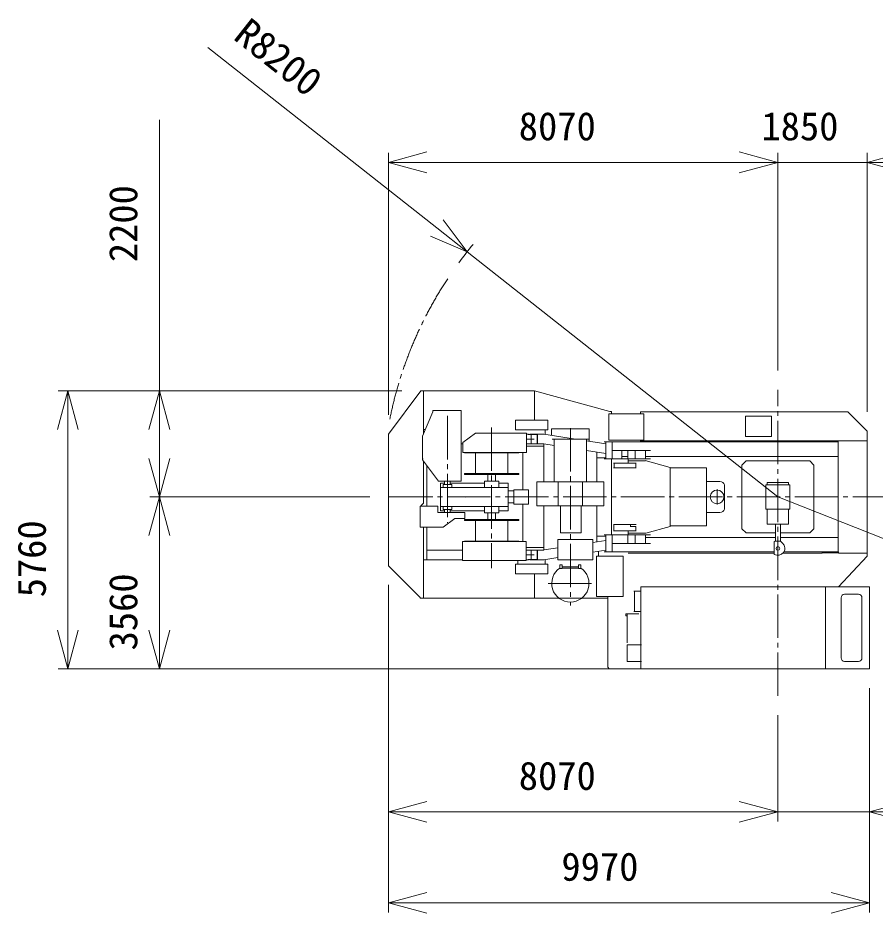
# Model space of a CAD drawing. Units: millimetres, scale not verified. Extents: x -35305 to 35349, y -48327 to 51747.
# Drawn here: x -35305 to -17548, y 29715 to 48263 of the extents above; entities that cross this region are included whole.
import ezdxf
from ezdxf.enums import TextEntityAlignment as Align

# ---------------------------------------------------------------- set-up
doc = ezdxf.new("R2010")
doc.units = ezdxf.units.MM
doc.header["$LTSCALE"] = 100
doc.linetypes.add('CHAIN2', pattern=[12, 9, -1, 1, -1])
for name, color, linetype, lineweight in [('0-1_10 常用実線', 3, 'Continuous', 18), ('0-3_12 常用一点鎖線', 3, 'CHAIN2', 18), ('0-4_05 寸法', 7, 'Continuous', 18)]:
    doc.layers.add(name, color=color, linetype=linetype, lineweight=lineweight)
doc.styles.add('ＭＳ ゴシック', font='')
doc.styles.get('ＭＳ ゴシック').set_extended_font_data('MS Gothic')

msp = doc.modelspace()

# ---------------------------------------------------------------- linework, layer by layer
at = {"layer": '0-1_10 常用実線'}
for p, q in [((-26954.8, 40537.3), (-27630.8, 39637.3)), ((-26954.8, 40537.3), (-24600.8, 40537.3)), ((-26904.8, 40537.3), (-26904.8, 39635.7)), ((-23043.9, 40107.3), (-24600.8, 40537.3)), ((-24600.8, 39931.3), (-24600.8, 40537.3)), ((-26920.8, 39597.3), (-26710.8, 40101.3)), ((-26710.8, 40128.3), (-26120.8, 40128.3)), ((-26710.8, 40128.3), (-26710.8, 40101.3)), ((-26120.8, 38667.3), (-26120.8, 40128.3)), ((-23065.8, 40062.8), (-22335.8, 40062.8)), ((-23065.8, 39512.8), (-23065.8, 40062.8)), ((-23010.8, 40107.3), (-23043.9, 40107.3)), ((-23010.8, 40062.8), (-23010.8, 40107.3)), ((-22410.8, 40102.8), (-18110.8, 40102.8)), ((-22410.8, 40062.8), (-22410.8, 40102.8)), ((-22335.8, 39512.8), (-22335.8, 40062.8)), ((-18110.8, 40102.8), (-17710.8, 39702.8)), ((-24995.8, 39731.3), (-24995.8, 39931.3)), ((-19690.8, 40012.8), (-20230.8, 40012.8)), ((-20230.8, 40012.8), (-20230.8, 39592.8)), ((-19690.8, 40012.8), (-19690.8, 39592.8)), ((-26904.8, 39736.3), (-26862.8, 39736.3)), ((-24995.8, 39731.3), (-24325.8, 39731.3)), ((-24380.8, 39632.9), (-24380.8, 39731.3)), ((-24250.8, 39751.3), (-24250.8, 39612.8)), ((-24250.8, 39751.3), (-23470.8, 39751.3)), ((-23470.8, 39751.3), (-23470.8, 39492.3)), ((-17710.8, 37172.8), (-17710.8, 39702.8)), ((-27630.8, 39637.3), (-27630.8, 36913.3)), ((-26920.8, 39597.3), (-26920.8, 39107.3)), ((-26085.8, 39462.3), (-25825.8, 39657.3)), ((-24735.8, 39637.3), (-24768.5, 39637.3)), ((-24610.8, 39537.3), (-24765.8, 39537.3)), ((-24735.8, 39637.3), (-24728.3, 39634.3)), ((-24728.3, 39634.3), (-24545.8, 39634.3)), ((-24700.8, 39637.3), (-24410.8, 39637.3)), ((-24675.8, 39440.3), (-24675.8, 39634.3)), ((-24545.8, 39440.3), (-24545.8, 39634.3)), ((-24539.7, 39437.3), (-24539.7, 39637.3)), ((-23755.3, 39536.3), (-24410.8, 39637.6)), ((-24240.8, 39536.3), (-23480.8, 39536.3)), ((-24194.8, 39536.3), (-24194.8, 38648.8)), ((-23526.8, 39536.3), (-23526.8, 38648.8)), ((-23065.8, 39512.8), (-22335.8, 39512.8)), ((-22410.8, 39477.8), (-22410.8, 39512.8)), ((-19690.8, 39592.8), (-20230.8, 39592.8)), ((-26088.1, 39437.3), (-26120.8, 39437.3)), ((-26088.1, 39257.3), (-26088.1, 39462.3)), ((-24769, 39387.3), (-24410.8, 39387.3)), ((-24735.8, 39437.3), (-24768.5, 39437.3)), ((-24735.8, 39437.3), (-24728.3, 39440.3)), ((-24728.3, 39440.3), (-24545.8, 39440.3)), ((-24700.8, 39437.3), (-24410.8, 39437.3)), ((-24410.8, 38648.8), (-24410.8, 39437.3)), ((-24410.8, 39435.2), (-24194.8, 39401.8)), ((-23125.8, 39439), (-23526.8, 39501)), ((-23160.8, 39477.8), (-18310.8, 39477.8)), ((-23125.8, 39477.8), (-23125.8, 39124.3)), ((-22995.8, 39477.8), (-22995.8, 39124.3)), ((-22410.8, 39502.8), (-18640.8, 39502.8)), ((-18650.8, 39496.8), (-18310.8, 39496.8)), ((-18310.8, 37196.8), (-18310.8, 39501.8)), ((-18310.8, 39501.8), (-17710.8, 39501.8)), ((-18310.8, 39501.8), (-17710.8, 39501.8)), ((-26910.8, 39127.3), (-26920.8, 39137.3)), ((-26120.8, 39177.3), (-26120.8, 38897.3)), ((-24768.5, 39257.3), (-26088.1, 39257.3)), ((-24930.8, 39250.1), (-26050.8, 39250.1)), ((-25825.8, 39250.1), (-25825.8, 38824.5)), ((-25155.8, 39250.1), (-25155.8, 38824.5)), ((-24845.8, 38487.3), (-24845.8, 39257.3)), ((-23526.8, 39298.6), (-23125.8, 39236.6)), ((-23310.8, 38648.8), (-23310.8, 39265.2)), ((-23310.8, 39146.6), (-23125.8, 39146.6)), ((-22995.8, 39300.3), (-22200.8, 39300.3)), ((-22791.7, 39300.3), (-22791.7, 39130.3)), ((-22671.1, 39177.8), (-22791.7, 39177.8)), ((-22671.1, 39300.3), (-22671.1, 39124.3)), ((-22521.1, 39300.3), (-22521.1, 39124.3)), ((-22304.8, 39300.3), (-22304.8, 39124.3)), ((-18310.8, 39177.8), (-22304.8, 39177.8)), ((-26590.8, 38667.3), (-26920.8, 39107.3)), ((-26904.8, 39085.9), (-26904.8, 38208.3)), ((-26830.8, 38156.3), (-26830.8, 38987.3)), ((-23160.8, 39124.3), (-22200.8, 39124.3)), ((-23010.8, 37550.3), (-23010.8, 39124.3)), ((-22965.8, 39037.3), (-22495.8, 39037.3)), ((-22955.8, 39037.3), (-22955.8, 38937.3)), ((-22660.8, 39037.3), (-22660.8, 39124.3)), ((-22660.8, 39087.8), (-22305.9, 39087.8)), ((-22501.3, 39037.3), (-22501.3, 38937.3)), ((-22310.8, 39089.1), (-21790.8, 38947.3)), ((-20305.8, 38997.3), (-20305.8, 37677.3)), ((-18900.8, 39082.3), (-18815.8, 38997.3)), ((-18815.8, 38997.3), (-18815.8, 37677.3)), ((-24930.8, 38824.5), (-26050.8, 38824.5)), ((-25570.8, 38804.3), (-25570.8, 38667.3)), ((-25410.8, 38804.3), (-25410.8, 38667.3)), ((-24930.8, 38804.3), (-24930.8, 38824.5)), ((-22965.8, 38937.3), (-22495.8, 38937.3)), ((-21790.8, 38947.3), (-21790.8, 37727.3)), ((-21790.8, 38947.3), (-21790.8, 37727.3)), ((-21790.8, 38937.3), (-21040.8, 38937.3)), ((-21040.8, 38937.3), (-21040.8, 37737.3)), ((-26120.8, 38667.3), (-26590.8, 38667.3)), ((-26550.8, 38622.3), (-26550.8, 38052.3)), ((-26550.8, 38622.3), (-26466, 38622.3)), ((-26495.1, 38598), (-26318.4, 38598)), ((-26495.1, 38598), (-26495.1, 38534.3)), ((-26466, 38667.3), (-26466, 38598)), ((-26347.5, 38667.3), (-26347.5, 38598)), ((-26347.5, 38622.3), (-25640.8, 38622.3)), ((-26318.4, 38598), (-26318.4, 38534.3)), ((-25640.8, 38667.3), (-25640.8, 38534.3)), ((-25340.8, 38622.3), (-25145.8, 38622.3)), ((-25145.8, 38622.3), (-25145.8, 38052.3)), ((-24555.8, 38648.8), (-24555.8, 38153.8)), ((-24555.8, 38648.8), (-23165.8, 38648.8)), ((-24110.8, 38648.8), (-24110.8, 38153.8)), ((-23610.8, 38648.8), (-23610.8, 38153.8)), ((-23165.8, 38648.8), (-23165.8, 38153.8)), ((-21040.8, 38657.3), (-20760.8, 38657.3)), ((-20665.3, 38587.1), (-20665.3, 38087.4)), ((-19810.8, 38587.3), (-19310.8, 38587.3)), ((-19780.8, 38637.3), (-19780.8, 38587.3)), ((-19340.8, 38637.3), (-19780.8, 38637.3)), ((-19340.8, 38637.3), (-19340.8, 38587.3)), ((-19310.8, 38587.3), (-19310.8, 38087.3)), ((-26550.8, 38534.3), (-25145.8, 38534.3)), ((-25030.8, 38462.3), (-25145.8, 38462.3)), ((-25030.8, 38487.3), (-24730.8, 38487.3)), ((-25030.8, 38487.3), (-25030.8, 38187.3)), ((-24730.8, 38487.3), (-24730.8, 38187.3)), ((-24555.8, 38305.8), (-24555.8, 38435.8)), ((-24110.8, 38153.8), (-24110.8, 38395.8)), ((-23610.8, 38153.8), (-23610.8, 38395.8)), ((-23165.8, 38305.8), (-23165.8, 38435.8)), ((-26904.8, 38208.3), (-26950.8, 38162.3)), ((-25030.8, 38212.3), (-25145.8, 38212.3)), ((-26950.8, 38162.3), (-26950.8, 38147.3)), ((-26603.5, 38147.3), (-26603.5, 38012.3)), ((-26550.8, 38140.3), (-25145.8, 38140.3)), ((-26550.8, 38052.3), (-26466, 38052.3)), ((-26495.1, 38076.5), (-26495.1, 38140.3)), ((-26495.1, 38076.5), (-26318.4, 38076.5)), ((-26466, 38014.3), (-26466, 38076.5)), ((-26347.5, 38021.3), (-26347.5, 38076.5)), ((-26347.5, 38052.3), (-25640.8, 38052.3)), ((-26318.4, 38076.5), (-26318.4, 38140.3)), ((-25640.8, 38007.3), (-25640.8, 38140.3)), ((-25340.8, 38052.3), (-25145.8, 38052.3)), ((-25030.8, 38187.3), (-24730.8, 38187.3)), ((-24845.8, 37417.3), (-24845.8, 38187.3)), ((-23853.8, 38153.8), (-24555.8, 38153.8)), ((-24410.8, 37237.3), (-24410.8, 38144.8)), ((-24115.8, 38153.8), (-24065.8, 38153.8)), ((-23585.8, 38153.8), (-24115.8, 38153.8)), ((-24065.8, 38153.8), (-24065.8, 37623.8)), ((-24065.8, 38153.8), (-24065.8, 38152.8)), ((-24065.8, 38150.8), (-24065.8, 37593.8)), ((-23867.8, 38153.8), (-23165.8, 38153.8)), ((-23635.8, 38153.8), (-23635.8, 37623.8)), ((-23495.8, 38153.8), (-23635.8, 38153.8)), ((-23635.8, 38150.8), (-23635.8, 37593.8)), ((-23310.8, 37409.3), (-23310.8, 38144.8)), ((-19340.8, 38087.3), (-19340.8, 37774.3)), ((-26048.5, 38012.3), (-26603.5, 38012.3)), ((-26255.8, 37892.3), (-26495.8, 37712.3)), ((-26255.8, 37892.3), (-26048.5, 37892.3)), ((-24930.8, 37870.3), (-26050.8, 37870.3)), ((-26050.8, 37870.3), (-26050.8, 37850.1)), ((-24930.8, 37850.1), (-26050.8, 37850.1)), ((-26048.5, 38012.3), (-26048.5, 37892.3)), ((-25825.8, 37424.5), (-25825.8, 37850.1)), ((-25570.8, 38007.3), (-25570.8, 37870.3)), ((-25410.8, 38007.3), (-25410.8, 37870.3)), ((-25155.8, 37424.5), (-25155.8, 37850.1)), ((-24930.8, 37870.3), (-24930.8, 37850.1)), ((-21040.8, 38017.3), (-20760.8, 38017.3)), ((-26904.8, 37703.3), (-26904.8, 36237.3)), ((-26830.8, 37037.3), (-26830.8, 37703.3)), ((-22965.8, 37767.3), (-22495.8, 37767.3)), ((-22960.3, 37767.3), (-22960.3, 37637.3)), ((-22501.3, 37722.3), (-22618.3, 37722.3)), ((-22616, 37767.3), (-22616, 37722.3)), ((-22501.3, 37722.3), (-22501.3, 37637.3)), ((-22300.1, 37586.8), (-21790.8, 37727.3)), ((-21790.8, 37737.3), (-21040.8, 37737.3)), ((-20305.8, 37677.3), (-20220.8, 37592.3)), ((-19610.8, 37776.7), (-19610.8, 37421.8)), ((-19510.8, 37776.7), (-19510.8, 37421.8)), ((-18815.8, 37677.3), (-18900.8, 37592.3)), ((-23635.8, 37593.8), (-24065.8, 37593.8)), ((-23310.8, 37527.9), (-23125.8, 37527.9)), ((-23160.8, 37550.3), (-22200.8, 37550.3)), ((-23125.8, 37196.8), (-23125.8, 37550.3)), ((-22995.8, 37196.8), (-22995.8, 37550.3)), ((-22965.8, 37637.3), (-22495.8, 37637.3)), ((-22671.1, 37550.3), (-22671.1, 37374.3)), ((-22660.8, 37550.3), (-22660.8, 37637.3)), ((-22300.1, 37586.8), (-22660.8, 37586.8)), ((-22521.1, 37550.3), (-22521.1, 37374.3)), ((-22304.8, 37550.3), (-22304.8, 37374.3)), ((-22304.8, 37496.8), (-19610.8, 37496.8)), ((-20220.8, 37592.3), (-19610.8, 37592.3)), ((-19510.8, 37592.3), (-18900.8, 37592.3)), ((-19510.8, 37496.8), (-18310.8, 37496.8)), ((-24930.8, 37424.5), (-26050.8, 37424.5)), ((-24773.5, 37417.3), (-24773.5, 37017.3)), ((-24765.2, 37287.3), (-24410.8, 37287.3)), ((-24410.8, 37239.4), (-24118.1, 37284.6)), ((-24118.1, 37453.8), (-23393.1, 37453.8)), ((-24118.1, 37033.8), (-24118.1, 37453.8)), ((-24115.8, 37453.8), (-23445.8, 37453.8)), ((-23393.1, 37396.6), (-23125.8, 37437.9)), ((-22995.8, 37374.3), (-22200.8, 37374.3)), ((-19625.8, 37421.8), (-19510.8, 37421.8)), ((-19510.8, 37421.8), (-19463.9, 37379.6)), ((-26093.1, 37237.3), (-26830.8, 37237.3)), ((-24735.8, 37237.3), (-24773.5, 37237.3)), ((-24610.8, 37137.3), (-24765.8, 37137.3)), ((-24735.8, 37237.3), (-24728.3, 37234.3)), ((-24728.3, 37234.3), (-24545.8, 37234.3)), ((-24700.8, 37237.3), (-24410.8, 37237.3)), ((-24675.8, 37234.3), (-24675.8, 37040.3)), ((-24545.8, 37234.3), (-24545.8, 37040.3)), ((-24539.7, 37237.3), (-24539.7, 37037.3)), ((-23393.1, 37194.2), (-23125.8, 37235.5)), ((-22765.8, 37107.3), (-23320.8, 37107.3)), ((-23280.8, 37211.6), (-23280.8, 37107.3)), ((-23160.8, 37196.8), (-19635.8, 37196.8)), ((-22765.8, 37107.3), (-22765.8, 36277.3)), ((-22660.8, 37172.8), (-19635.8, 37172.8)), ((-19454.8, 37172.8), (-18640.8, 37172.8)), ((-19436.7, 37196.8), (-18307.8, 37196.8)), ((-18650.8, 37177.8), (-18307.8, 37177.8)), ((-18307.8, 37172.8), (-18307.8, 37196.8)), ((-18307.8, 37172.8), (-17710.8, 37172.8)), ((-18303.3, 36477.8), (-17710.8, 37107.8)), ((-17710.8, 37172.8), (-17710.8, 37107.8)), ((-26969.8, 36252.3), (-27630.8, 36913.3)), ((-26093.1, 37037.3), (-26904.8, 37037.3)), ((-24773.5, 37017.3), (-26093.1, 37017.3)), ((-24995.8, 36943.3), (-24995.8, 36743.3)), ((-24995.8, 36943.3), (-24325.8, 36943.3)), ((-24945.8, 37017.3), (-24945.8, 36943.3)), ((-24735.8, 37037.3), (-24773.5, 37037.3)), ((-24735.8, 37037.3), (-24728.3, 37040.3)), ((-24728.3, 37040.3), (-24545.8, 37040.3)), ((-24700.8, 37037.3), (-24410.8, 37037.3)), ((-24410.8, 37037), (-24118.1, 37082.2)), ((-24380.8, 37041.6), (-24380.8, 36943.3)), ((-24325.8, 36943.3), (-24325.8, 36743.3)), ((-24077.8, 36929.8), (-24077.8, 36854.8)), ((-24032.8, 36929.8), (-24077.8, 36929.8)), ((-24032.8, 36929.8), (-24032.8, 36854.8)), ((-23688.8, 36929.8), (-23643.8, 36929.8)), ((-23643.8, 36929.8), (-23643.8, 36854.8)), ((-24325.8, 36743.3), (-24995.8, 36743.3)), ((-24600.8, 36743.3), (-24600.8, 36237.3)), ((-24077.8, 36854.8), (-24032.8, 36854.8)), ((-24032.8, 36888.4), (-23688.8, 36888.4)), ((-24032.8, 36861.2), (-23688.8, 36861.2)), ((-22544.2, 36387.1), (-22390.6, 36387.1)), ((-22530.6, 36387.1), (-22530.6, 35963.9)), ((-22398.3, 36477.8), (-22398.3, 34777.8)), ((-17660.8, 36477.8), (-22398.3, 36477.8)), ((-18578.3, 36477.8), (-18578.3, 34773.2)), ((-17660.8, 36477.8), (-17660.8, 34777.8)), ((-26969.8, 36252.3), (-26969.8, 36237.3)), ((-26969.8, 36237.3), (-23085.8, 36237.3)), ((-23085.8, 36279.6), (-23085.8, 34807.8)), ((-18248.8, 36245.5), (-18248.8, 35005.5)), ((-18180.2, 36325.5), (-17888.6, 36325.5)), ((-17820, 36245.5), (-17820, 35005.5)), ((-22714.1, 35913.2), (-22685.4, 35913.2)), ((-22685.4, 35913.2), (-22685.4, 35315.8)), ((-22685.4, 35913.2), (-22444.2, 35913.2)), ((-22544.2, 35963.9), (-22390.6, 35963.9)), ((-22685.6, 35275.5), (-22385.6, 35275.5)), ((-18180.2, 34925.5), (-17888.6, 34925.5)), ((-23055.8, 34777.8), (-23085.8, 34807.8))]:
    msp.add_line(p, q, dxfattribs=at)
for points in [[(-24325.8, 39731.3), (-24325.8, 39931.3), (-24995.8, 39931.3)], [(-24768.5, 39257.3), (-24768.5, 39657.3), (-25825.8, 39657.3)], [(-20305.8, 38997.3), (-20220.8, 39082.3), (-18900.8, 39082.3)], [(-24930.8, 38804.3), (-26050.8, 38804.3), (-26050.8, 38824.5)], [(-25640.8, 38667.3), (-25340.8, 38667.3), (-25340.8, 38534.3)], [(-19310.8, 38087.3), (-19810.8, 38087.3), (-19810.8, 38587.3)], [(-26603.5, 38147.3), (-26973.1, 38147.3), (-26973.1, 37712.3), (-26495.8, 37712.3)], [(-25640.8, 38007.3), (-25340.8, 38007.3), (-25340.8, 38140.3)], [(-19780.8, 38087.3), (-19780.8, 37774.3), (-19340.8, 37774.3)], [(-24773.5, 37417.3), (-26093.1, 37417.3), (-26093.1, 37017.3)], [(-24118.1, 37033.8), (-23393.1, 37033.8), (-23393.1, 37453.8)], [(-19625.8, 37421.8), (-19635.8, 37411.8), (-19635.8, 37147.7)], [(-22765.8, 36277.3), (-23320.8, 36277.3), (-23320.8, 37107.3)], [(-23688.8, 36929.8), (-23688.8, 36854.8), (-23643.8, 36854.8)], [(-22714.1, 35913.2), (-22714.1, 35873.2), (-22685.4, 35873.2)], [(-22685.6, 35275.5), (-22685.6, 34925.5), (-22385.6, 34925.5)], [(-17660.8, 34777.8), (-22398.3, 34777.8), (-23055.8, 34777.8)]]:
    msp.add_lwpolyline(points, dxfattribs=at)
for centre, radius in [((-20820.8, 38337.3), 141.8), ((-19560.8, 37271.8), 38.2), ((-19560.8, 37271.8), 38.1)]:
    msp.add_circle(centre, radius, dxfattribs=at)
for centre, radius, start, end in [((-20760.8, 38557.3), 100, 17.36929, 90), ((-26030.5, 38325.5), 0.7, 270, 0), ((-20760.8, 38117.3), 100, 270, 342.63071), ((-19560.8, 37271.8), 145, 238.85261, 48.06512), ((-23860.8, 36544.8), 386, 124.20643, 55.79357)]:
    msp.add_arc(centre, radius, start, end, dxfattribs=at)
for centre, major_axis, start_param, end_param in [((-18180.2, 36245.5), (0, 80), 6.283185, 7.8539816), ((-17888.6, 36245.5), (0, -80), 1.5707963, 3.1415927), ((-18180.2, 35005.5), (0, -80), 4.712389, 6.2831853), ((-17888.6, 35005.5), (0, -80), 6.283185, 7.8539816)]:
    msp.add_ellipse(centre, major_axis=major_axis, ratio=0.857493, start_param=start_param, end_param=end_param, dxfattribs=at)
at = {"layer": '0-3_12 常用一点鎖線'}
for p, q in [((-19560.8, 34215.6), (-19560.8, 40559.5)), ((-26406.8, 40016.1), (-26406.8, 37797.7)), ((-25490.8, 39779.2), (-25490.8, 36864.9)), ((-23860.8, 39765.3), (-23860.8, 36088.3)), ((-20820.8, 38501.8), (-20820.8, 38180.5)), ((-27611.8, 38337.3), (17270.7, 38337.3)), ((-24322.8, 36544.8), (-23399.9, 36544.8))]:
    msp.add_line(p, q, dxfattribs=at)
msp.add_arc((-19560.8, 38337.3), 8200, 146.53732, 168.65886, dxfattribs=at)
at = {"layer": '0-4_05 寸法'}
for p, q in [((-31371.3, 47652.2), (-26627.4, 43910.7)), ((-32375.2, 40537.3), (-32375.2, 46148.4)), ((-27630.8, 40037.3), (-27630.8, 45470.2)), ((-19560.8, 40959.5), (-19560.8, 45470.2)), ((-19560.8, 40959.5), (-19560.8, 45470.2)), ((-17710.8, 40102.8), (-17710.8, 45470.2)), ((-27630.8, 45270.2), (-26830.8, 45270.2)), ((-20360.8, 45270.2), (-26830.8, 45270.2)), ((-20360.8, 45270.2), (-21160.8, 45270.2)), ((-19560.8, 45270.2), (-20360.8, 45270.2)), ((-19560.8, 45270.2), (-20360.8, 45270.2)), ((-17710.8, 45270.2), (-19560.8, 45270.2)), ((-17710.8, 45270.2), (-16910.8, 45270.2)), ((-25999.2, 43415.3), (-26627.4, 43910.7)), ((-19560.8, 38337.3), (-25999.2, 43415.3)), ((-27354.8, 40537.3), (-34469.8, 40537.3)), ((-34269.8, 40537.3), (-34269.8, 39737.3)), ((-27354.8, 40537.3), (-32575.2, 40537.3)), ((-32375.2, 40537.3), (-32375.2, 39737.3)), ((-34269.8, 39737.3), (-34269.8, 35577.8)), ((-32375.2, 39137.3), (-32375.2, 39737.3)), ((-32375.2, 38337.3), (-32375.2, 39137.3)), ((-28011.8, 38337.3), (-32575.2, 38337.3)), ((-28011.8, 38337.3), (-32575.2, 38337.3)), ((-32375.2, 38337.3), (-32375.2, 37537.3)), ((-19560.8, 38337.3), (-15793.1, 36851.5)), ((-32375.2, 37537.3), (-32375.2, 35577.8)), ((-27630.8, 36513.3), (-27630.8, 29729.6)), ((-27630.8, 36513.3), (-27630.8, 31611.9)), ((-34269.8, 34777.8), (-34269.8, 35577.8)), ((-32375.2, 34777.8), (-32375.2, 35577.8)), ((-22798.3, 34777.8), (-34469.8, 34777.8)), ((-23455.8, 34777.8), (-32575.2, 34777.8)), ((-17660.8, 34377.8), (-17660.8, 29729.6)), ((-17660.8, 34377.8), (-17660.8, 31611.9)), ((-19560.8, 33815.6), (-19560.8, 31611.9)), ((-19560.8, 33815.6), (-19560.8, 31611.9)), ((-27630.8, 31811.9), (-26830.8, 31811.9)), ((-26830.8, 31811.9), (-20360.8, 31811.9)), ((-20360.8, 31811.9), (-21160.8, 31811.9)), ((-19560.8, 31811.9), (-20360.8, 31811.9)), ((-19560.8, 31811.9), (-20360.8, 31811.9)), ((-19560.8, 31811.9), (-17660.8, 31811.9)), ((-17660.8, 31811.9), (-16860.8, 31811.9)), ((-27630.8, 29929.6), (-26830.8, 29929.6)), ((-26830.8, 29929.6), (-18460.8, 29929.6)), ((-17660.8, 29929.6), (-18460.8, 29929.6))]:
    msp.add_line(p, q, dxfattribs=at)
for points in [[(-26830.8, 45055.8), (-27630.8, 45270.2), (-26830.8, 45484.6)], [(-20360.8, 45484.6), (-19560.8, 45270.2), (-20360.8, 45055.8)], [(-20360.8, 45484.6), (-19560.8, 45270.2), (-20360.8, 45055.8)], [(-16910.8, 45055.8), (-17710.8, 45270.2), (-16910.8, 45484.6)], [(-26494.6, 44079), (-25999.2, 43415.3), (-26760.1, 43742.4)], [(-34484.2, 39737.3), (-34269.8, 40537.3), (-34055.5, 39737.3)], [(-32589.6, 39737.3), (-32375.2, 40537.3), (-32160.8, 39737.3)], [(-32160.8, 39137.3), (-32375.2, 38337.3), (-32589.6, 39137.3)], [(-32589.6, 37537.3), (-32375.2, 38337.3), (-32160.8, 37537.3)], [(-34055.5, 35577.8), (-34269.8, 34777.8), (-34484.2, 35577.8)], [(-32160.8, 35577.8), (-32375.2, 34777.8), (-32589.6, 35577.8)], [(-26830.8, 31597.5), (-27630.8, 31811.9), (-26830.8, 32026.3)], [(-20360.8, 32026.3), (-19560.8, 31811.9), (-20360.8, 31597.5)], [(-20360.8, 32026.3), (-19560.8, 31811.9), (-20360.8, 31597.5)], [(-16860.8, 31597.5), (-17660.8, 31811.9), (-16860.8, 32026.3)], [(-26830.8, 29715.2), (-27630.8, 29929.6), (-26830.8, 30143.9)], [(-18460.8, 30143.9), (-17660.8, 29929.6), (-18460.8, 29715.2)]]:
    msp.add_lwpolyline(points, dxfattribs=at)
msp.add_arc((-19560.8, 38337.3), 8200, 140.33996, 143.7424, dxfattribs=at)

# ---------------------------------------------------------------- texts
at = {"layer": '0-4_05 寸法', "style": 'ＭＳ ゴシック'}
for s, rotation, p in [('R8200', 321.737, (-30978.1, 47698.6)), ('2200', 90, (-32655.2, 43201.7)), ('5760', 90, (-34549.8, 36257.5)), ('3560', 90, (-32655.2, 35157.5))]:
    msp.add_text(s, height=586.5, rotation=rotation, dxfattribs=at).set_placement(p, align=Align.BOTTOM_LEFT)
for s, p in [('8070', (-24929.1, 45550.2)), ('1850', (-19902.4, 45550.2)), ('8070', (-24929.1, 32091.9)), ('9970', (-24045.8, 30209.6))]:
    msp.add_text(s, height=586.5, dxfattribs=at).set_placement(p, align=Align.BOTTOM_LEFT)

doc.saveas('drawing.dxf')
